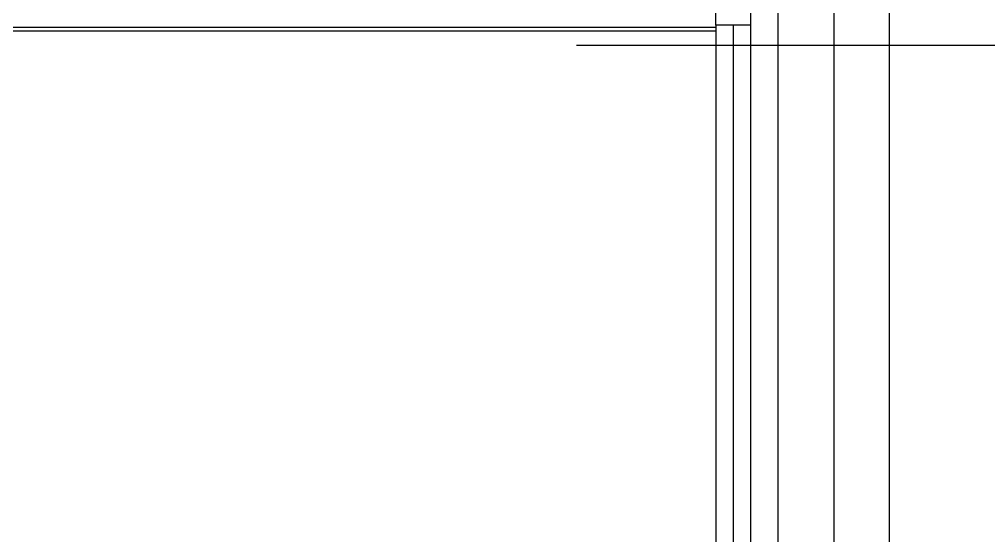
# Model space of a CAD drawing. Header units: millimetres. Extents: x 0 to 672800, y 0 to 118800.
# Drawn here: x 256517 to 260008, y 30177 to 32037 of the extents above; entities that cross this region are included whole.
import ezdxf

# ---------------------------------------------------------------- set-up
doc = ezdxf.new("R2010")
doc.units = ezdxf.units.MM
doc.header["$LTSCALE"] = 200
doc.linetypes.add('CEN-GAUN', pattern=[32.2, 30, -1, 0.2, -1])
for name, color, linetype in [('0-S-col', 4, 'Continuous'), ('CEN', 1, 'CEN-GAUN'), ('ELE-6', 6, 'Continuous'), ('ELE-STL', 252, 'Continuous'), ('WALL-GLASS', 4, 'Continuous')]:
    doc.layers.add(name, color=color, linetype=linetype)

# ---------------------------------------------------------------- blocks, each defined once
blk = doc.blocks.new('DSF1')
at = {"layer": 'WALL-GLASS', "color": 8}
for p, q in [((107474.9, 45282.7), (107474.9, 47882.7)), ((107599.9, 45282.7), (107599.9, 47882.7))]:
    blk.add_line(p, q, dxfattribs=at)
at = {"layer": 'WALL-GLASS'}
blk.add_line((107537.4, 45282.7), (107537.4, 47882.7), dxfattribs=at)
for points in [[(107599.9, 47882.7), (107474.9, 47882.7), (107474.9, 47932.7), (107599.9, 47932.7)], [(107599.9, 45232.7), (107474.9, 45232.7), (107474.9, 45282.7), (107599.9, 45282.7)]]:
    blk.add_lwpolyline(points, close=True, dxfattribs=at)

msp = doc.modelspace()

# ---------------------------------------------------------------- linework, layer by layer
at = {"layer": '0-S-col', "color": 8}
for points in [[(259250, 29365.5), (259250, 39943.6), (259650, 39943.6)], [(259650, 39943.6), (259650, 29365.5)]]:
    msp.add_lwpolyline(points, dxfattribs=at)
at = {"layer": 'CEN'}
for p, q in [((259450, 45890.3), (259450, 20890.3)), ((258523.8, 31943.6), (285450, 31943.6))]:
    msp.add_line(p, q, dxfattribs=at)
at = {"layer": 'ELE-STL'}
for p, q in [((259025, 32007.6), (245600, 32007.6)), ((259025, 31993.6), (245600, 31993.6))]:
    msp.add_line(p, q, dxfattribs=at)

# ---------------------------------------------------------------- block references
at = {"layer": 'ELE-6', "rotation": 179.9999932588756}
msp.add_blockref('DSF1', (366624.9, 77298.2), dxfattribs=at)

doc.saveas('drawing.dxf')
